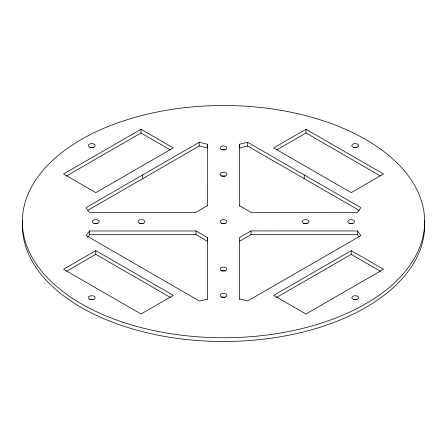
<?xml version="1.0" encoding="UTF-8"?>
<svg xmlns="http://www.w3.org/2000/svg" width="447" height="447" viewBox="0 0 447 447"><rect width="100%" height="100%" fill="white"/><g stroke="black" fill="none" stroke-linecap="round" stroke-linejoin="round"><path stroke-width="0.67" d="M207.447 299.35L207.469 237.547L196.054 230.959L89.529 230.97L86.182 235.636L199.368 301.015L207.442 299.082M239.536 206L239.558 144.219L247.632 142.291L360.874 207.637L357.527 212.303L250.946 212.314L239.531 205.726M87.668 237.29L89.529 234.697L89.529 230.97M141.001 129.267L63.508 174.006L95.798 192.646L173.291 147.907L141.001 129.267L141.001 132.994L66.508 176.001M207.347 205.994L207.302 144.219L199.222 142.291L86.008 207.654L89.355 212.314L195.937 212.314L207.352 205.726M87.819 210.341L199.222 146.018L207.302 147.951L207.302 144.219M95.798 250.622L63.508 269.267L141.001 314.006L173.291 295.366L95.798 250.622L95.798 254.354L170.285 297.361M305.999 129.267L273.709 147.907L351.202 192.646L383.492 174.006L305.999 129.267L305.999 132.994L380.492 176.001M66.497 271.268L95.798 254.354M276.699 149.907L305.999 132.994M239.586 299.049L247.66 300.982L360.874 235.619L357.533 230.954L251.002 230.926L239.586 237.513L239.586 299.322M239.586 241.246L251.002 234.653L357.533 234.681L359.019 236.754M351.202 250.622L273.709 295.366L305.999 314.006L383.492 269.267L351.202 250.622L351.202 254.354L276.715 297.361M359.07 210.325L247.632 146.018L239.558 147.951L239.558 144.219M89.529 234.697L196.054 234.686L207.469 241.274L207.469 237.547M141.001 132.994L170.301 149.907M351.202 254.354L380.503 271.268M357.533 230.954L357.533 234.681M304.223 174.95L304.223 178.677M251.002 230.926L251.002 234.653M247.632 142.291L247.632 146.018M199.222 142.291L199.222 146.018M196.054 230.959L196.054 234.686M142.643 174.956L142.643 178.683M424.46 220.298A201.15 116.131 0 0 1 223.5 341.497A201.15 116.131 0 0 1 22.54 220.298M90.048 299.713A3.425 1.978 0 0 1 93.473 299.713M221.79 223.651A3.425 1.978 0 0 1 225.21 223.651M353.527 299.713A3.425 1.978 0 0 1 356.952 299.713M349.493 223.662A3.425 1.978 0 0 1 352.918 223.662M221.807 297.384A3.425 1.978 0 0 1 225.232 297.384M303.826 223.662A3.425 1.978 0 0 1 307.251 223.662M221.801 271.016A3.425 1.978 0 0 1 225.227 271.016M353.527 147.594A3.425 1.978 0 0 1 356.952 147.594M221.773 176.286A3.425 1.978 0 0 1 225.199 176.286M139.749 223.645A3.425 1.978 0 0 1 143.174 223.645M221.768 149.924A3.425 1.978 0 0 1 225.193 149.924M94.082 223.64A3.425 1.978 0 0 1 97.507 223.64M90.048 147.594A3.425 1.978 0 0 1 93.473 147.594M221.807 297.076A3.425 1.978 0 0 0 226.947 295.366A3.425 1.978 0 0 0 221.807 293.651A3.425 1.978 0 0 0 221.807 297.076M349.493 223.36A3.425 1.978 0 0 0 354.627 221.645A3.425 1.978 0 0 0 349.493 219.935A3.425 1.978 0 0 0 349.493 223.36M122.925 322.209A201.15 116.131 0 0 0 424.65 221.634A201.15 116.131 0 0 0 122.925 121.064A201.15 116.131 0 0 0 122.925 322.209M221.79 223.349A3.425 1.978 0 0 0 226.925 221.634A3.425 1.978 0 0 0 221.79 219.924A3.425 1.978 0 0 0 221.79 223.349M353.527 299.406A3.425 1.978 0 0 0 358.667 297.696A3.425 1.978 0 0 0 353.527 295.981A3.425 1.978 0 0 0 353.527 299.406M139.749 223.338A3.425 1.978 0 0 0 144.884 221.628A3.425 1.978 0 0 0 139.749 219.913A3.425 1.978 0 0 0 139.749 223.338M221.768 149.616A3.425 1.978 0 0 0 226.903 147.907A3.425 1.978 0 0 0 221.768 146.191A3.425 1.978 0 0 0 221.768 149.616M94.082 223.338A3.425 1.978 0 0 0 99.223 221.623A3.425 1.978 0 0 0 94.082 219.913A3.425 1.978 0 0 0 94.082 223.338M90.048 147.287A3.425 1.978 0 0 0 95.183 145.577A3.425 1.978 0 0 0 90.048 143.861A3.425 1.978 0 0 0 90.048 147.287M221.064 175.671A3.425 1.978 0 0 0 226.797 174.783A3.425 1.978 0 0 0 222.6 172.358A3.425 1.978 0 0 0 221.064 175.671M353.527 147.287A3.425 1.978 0 0 0 358.667 145.577A3.425 1.978 0 0 0 353.527 143.861A3.425 1.978 0 0 0 353.527 147.287M90.048 299.406A3.425 1.978 0 0 0 95.183 297.696A3.425 1.978 0 0 0 90.048 295.981A3.425 1.978 0 0 0 90.048 299.406M303.826 223.355A3.425 1.978 0 0 0 308.966 221.645A3.425 1.978 0 0 0 303.826 219.93A3.425 1.978 0 0 0 303.826 223.355M221.092 270.401A3.425 1.978 0 0 0 226.819 269.513A3.425 1.978 0 0 0 222.628 267.094A3.425 1.978 0 0 0 221.092 270.401"/></g></svg>
